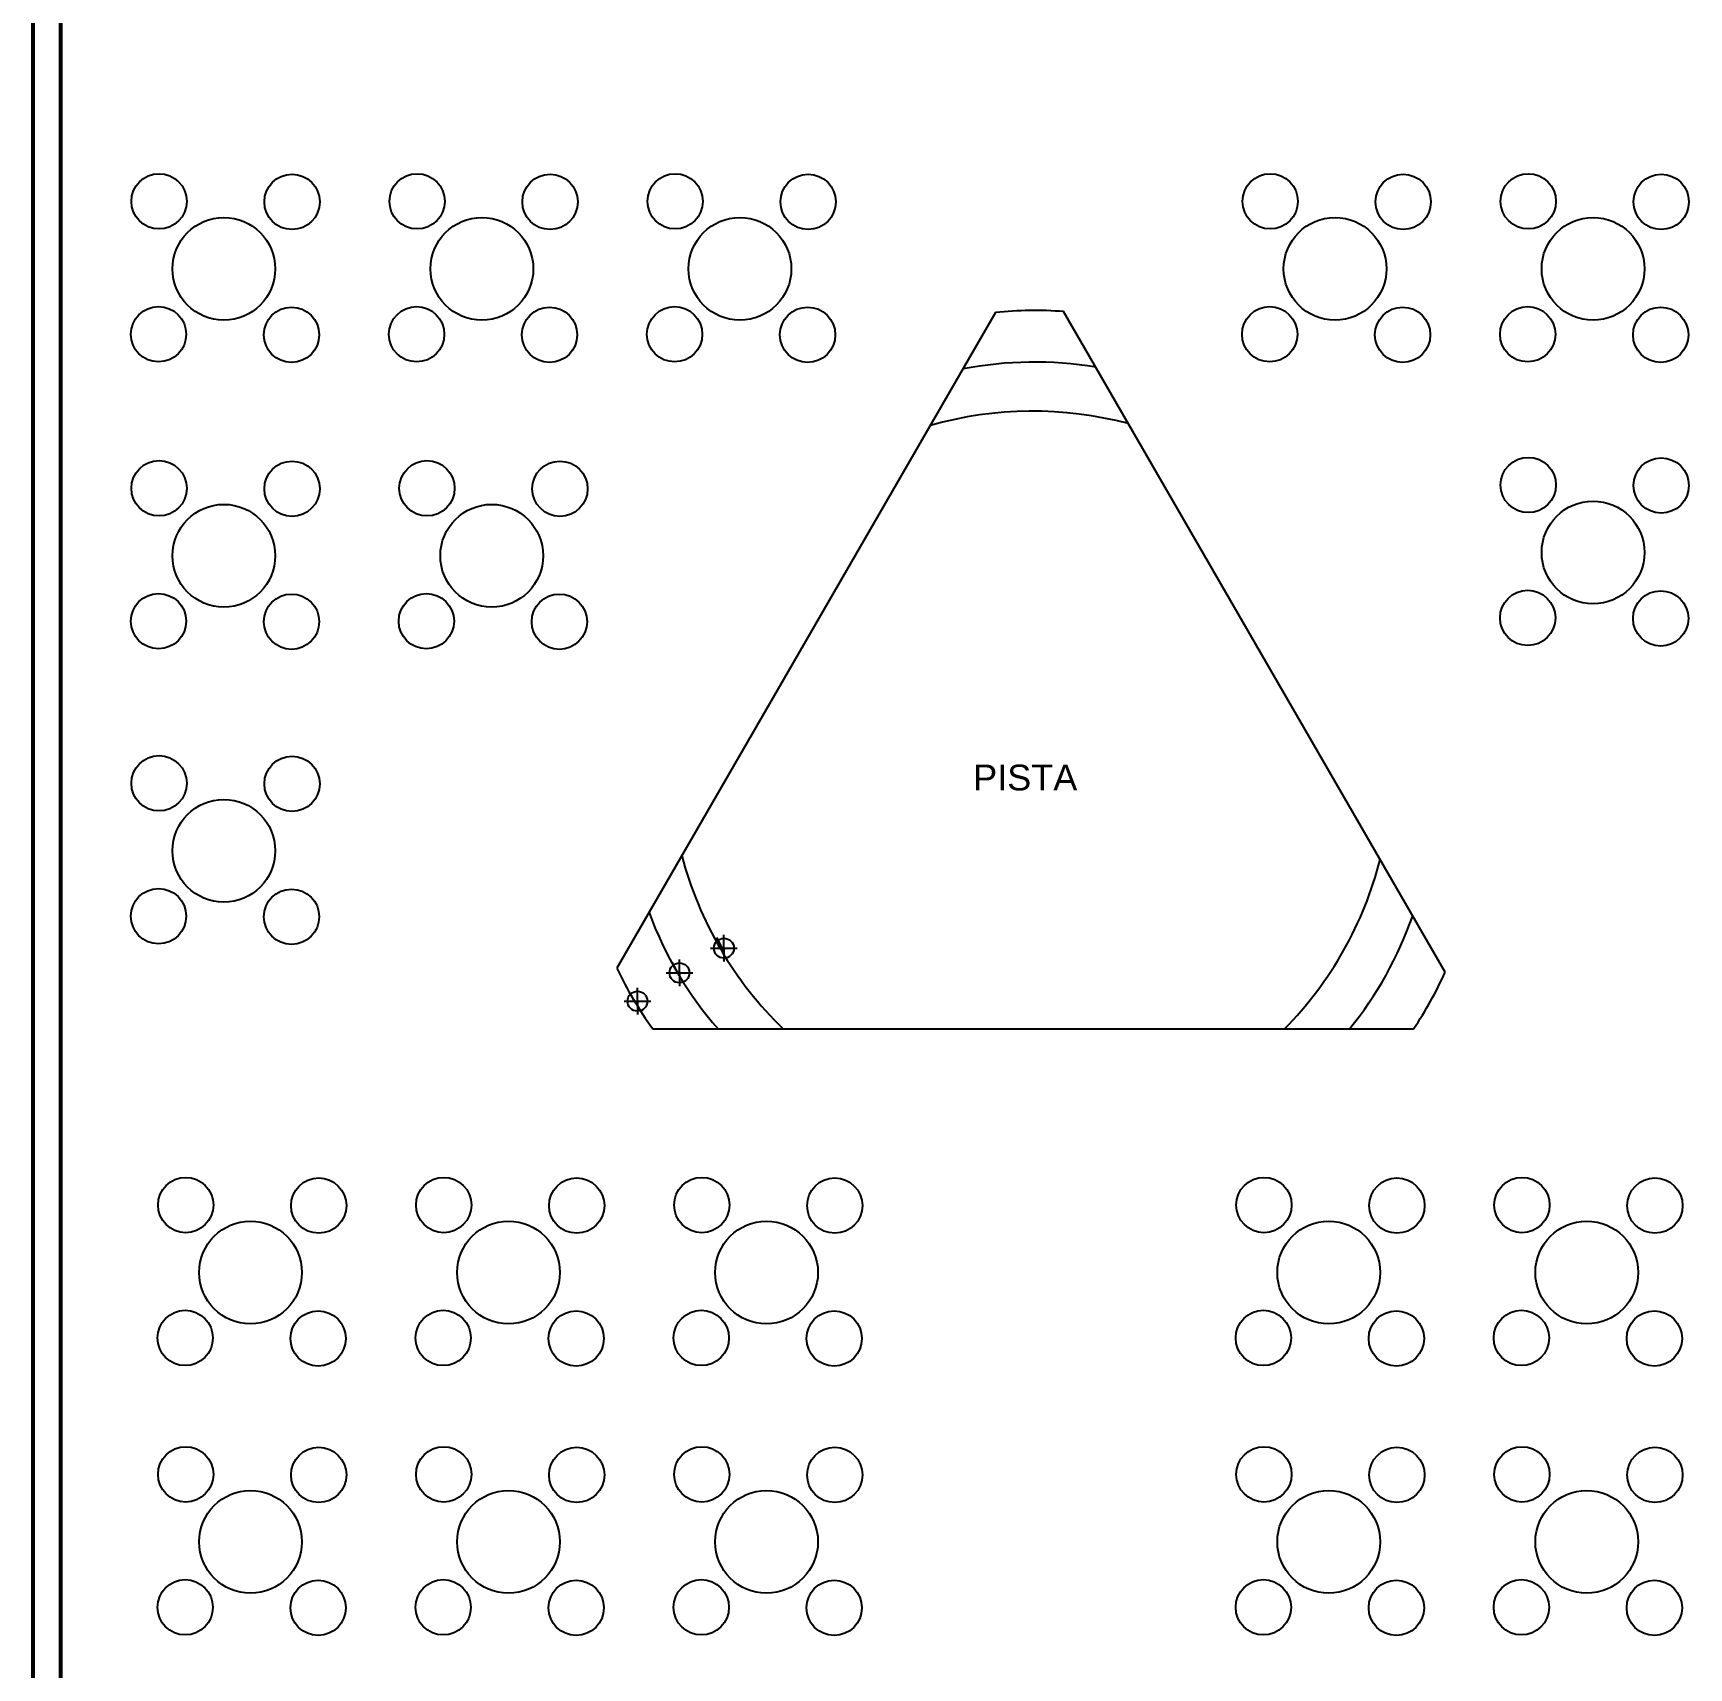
# Model space of a CAD drawing. Header units: centimetres. Extents: x 48 to 15845, y 265 to 7947.
# Drawn here: x 66.01 to 74.99, y 305.26 to 314.13 of the extents above; entities that cross this region are included whole.
import ezdxf

# ---------------------------------------------------------------- set-up
doc = ezdxf.new("R2010")
doc.units = ezdxf.units.CM
doc.layers.add('MUEBLES', color=7, linetype='Continuous', lineweight=20, true_color=0xf79608)
doc.layers.add('niveles', color=7, linetype='Continuous', lineweight=5, true_color=0xf0c70f)
doc.layers.add('MUROS', color=146, linetype='Continuous', lineweight=53)
doc.layers.add('textos', color=7, linetype='Continuous')
doc.styles.add('COTAS', font='arial.ttf', dxfattribs={"height": 0.14})

msp = doc.modelspace()

# ---------------------------------------------------------------- linework, layer by layer
at = {"layer": 'MUEBLES', "linetype": 'ByBlock', "lineweight": -2}
for centre, radius in [((66.6891, 313.217), 0.15), ((67.4103, 313.2141), 0.15), ((68.0885, 313.217), 0.15), ((68.8096, 313.2141), 0.15), ((69.4879, 313.217), 0.15), ((70.209, 313.2141), 0.15), ((72.7149, 313.217), 0.15), ((73.4361, 313.2141), 0.15), ((74.1143, 313.217), 0.15), ((74.8354, 313.2141), 0.15), ((67.0405, 312.8508), 0.2786), ((68.4399, 312.8508), 0.2786), ((69.8392, 312.8508), 0.2786), ((73.0663, 312.8508), 0.2786), ((74.4657, 312.8508), 0.2786), ((66.6862, 312.4959), 0.15), ((67.4073, 312.4929), 0.15), ((68.0855, 312.4959), 0.15), ((68.8067, 312.4929), 0.15), ((69.4849, 312.4959), 0.15), ((70.206, 312.4929), 0.15), ((72.712, 312.4959), 0.15), ((73.4331, 312.4929), 0.15), ((74.1113, 312.4959), 0.15), ((74.8325, 312.4929), 0.15), ((66.6891, 311.6603), 0.15), ((67.4103, 311.6574), 0.15), ((68.1417, 311.6603), 0.15), ((68.8628, 311.6574), 0.15), ((74.1143, 311.678), 0.15), ((74.8354, 311.6751), 0.15), ((74.4657, 311.3118), 0.2786), ((67.0405, 311.2941), 0.2786), ((68.493, 311.2941), 0.2786), ((66.6862, 310.9392), 0.15), ((67.4073, 310.9362), 0.15), ((68.1387, 310.9392), 0.15), ((68.8598, 310.9362), 0.15), ((74.1113, 310.9569), 0.15), ((74.8325, 310.9539), 0.15), ((66.6891, 310.0594), 0.15), ((67.4103, 310.0564), 0.15), ((67.0405, 309.6932), 0.2786), ((66.6862, 309.3383), 0.15), ((67.4073, 309.3353), 0.15), ((66.8335, 307.7711), 0.15), ((67.5547, 307.7682), 0.15), ((68.2329, 307.7711), 0.15), ((68.954, 307.7682), 0.15), ((69.6323, 307.7711), 0.15), ((70.3534, 307.7682), 0.15), ((72.6808, 307.7711), 0.15), ((73.402, 307.7682), 0.15), ((74.0802, 307.7711), 0.15), ((74.8013, 307.7682), 0.15), ((67.1849, 307.4049), 0.2786), ((68.5843, 307.4049), 0.2786), ((69.9836, 307.4049), 0.2786), ((73.0322, 307.4049), 0.2786), ((74.4315, 307.4049), 0.2786), ((66.8306, 307.05), 0.15), ((67.5517, 307.047), 0.15), ((68.2299, 307.05), 0.15), ((68.9511, 307.047), 0.15), ((69.6293, 307.05), 0.15), ((70.3504, 307.047), 0.15), ((72.6778, 307.05), 0.15), ((73.399, 307.047), 0.15), ((74.0772, 307.05), 0.15), ((74.7983, 307.047), 0.15), ((66.8335, 306.3098), 0.15), ((67.5547, 306.3068), 0.15), ((68.2329, 306.3098), 0.15), ((68.954, 306.3068), 0.15), ((69.6323, 306.3098), 0.15), ((70.3534, 306.3068), 0.15), ((72.6808, 306.3098), 0.15), ((73.402, 306.3068), 0.15), ((74.0802, 306.3098), 0.15), ((74.8013, 306.3068), 0.15), ((67.1849, 305.9436), 0.2786), ((68.5843, 305.9436), 0.2786), ((69.9836, 305.9436), 0.2786), ((73.0322, 305.9436), 0.2786), ((74.4315, 305.9436), 0.2786), ((66.8306, 305.5887), 0.15), ((67.5517, 305.5857), 0.15), ((68.2299, 305.5887), 0.15), ((68.9511, 305.5857), 0.15), ((69.6293, 305.5887), 0.15), ((70.3504, 305.5857), 0.15), ((72.6778, 305.5887), 0.15), ((73.399, 305.5857), 0.15), ((74.0772, 305.5887), 0.15), ((74.7983, 305.5857), 0.15)]:
    msp.add_circle(centre, radius, dxfattribs=at)
at = {"layer": 'MUROS', "linetype": 'ByBlock', "lineweight": 53}
msp.add_line((66.0059, 304.2282), (66.0059, 316.5466), dxfattribs=at)
at = {"layer": 'MUROS', "lineweight": 53}
msp.add_line((66.1559, 304.2282), (66.1559, 316.3966), dxfattribs=at)
at = {"layer": 'niveles', "linetype": 'ByBlock', "lineweight": -2}
for p, q in [((69.7504, 309.1514), (69.7136, 309.2221)), ((69.7523, 309.1646), (69.7523, 309.2367)), ((69.5092, 309.0176), (69.4724, 309.0883)), ((69.5111, 309.0308), (69.5111, 309.1029)), ((69.6803, 309.1646), (69.8244, 309.1646)), ((69.7523, 309.1646), (69.7523, 309.0926)), ((69.7523, 309.1646), (69.7523, 309.1646)), ((69.4391, 309.0308), (69.5832, 309.0308)), ((69.5111, 309.0308), (69.5111, 309.0308)), ((69.5111, 309.0308), (69.5111, 308.9588)), ((69.2834, 308.877), (69.2834, 308.949)), ((69.2113, 308.877), (69.3554, 308.877)), ((69.2834, 308.877), (69.2834, 308.8049)), ((69.2834, 308.877), (69.2834, 308.877))]:
    msp.add_line(p, q, dxfattribs=at)
for points in [[(71.2254, 312.6133), (69.1714, 309.0555)], [(73.6636, 309.0348), (71.5944, 312.6189)], [(69.3671, 308.727), (73.4923, 308.727)]]:
    msp.add_lwpolyline(points, dxfattribs=at)
for centre in [(69.7523, 309.1646), (69.5111, 309.0308), (69.2834, 308.877)]:
    msp.add_circle(centre, 0.0541, dxfattribs=at)
for centre, start, end in [((71.4409, 310.5955), 85.66298, 96.09498), ((71.436, 310.3155), 80.57043, 100.99665), ((71.4259, 310.0491), 75.16483, 105.83577), ((71.486, 310.1844), 194.79357, 225.90669), ((71.3455, 310.1495), 315.49092, 345.61495), ((71.25, 310.0606), 200.25059, 221.08423), ((71.5713, 310.0079), 320.8614, 340.7835), ((71.0047, 309.9254), 205.38456, 216.19825), ((71.8114, 309.8639), 325.92672, 335.88688)]:
    msp.add_arc(centre, 2.0293, start, end, dxfattribs=at)

# ---------------------------------------------------------------- texts
at = {"layer": 'textos', "linetype": 'ByBlock', "lineweight": 13, "style": 'COTAS'}
msp.add_text('PISTA', height=0.14, dxfattribs=at).set_placement((71.1039, 310.0208))

doc.saveas('drawing.dxf')
